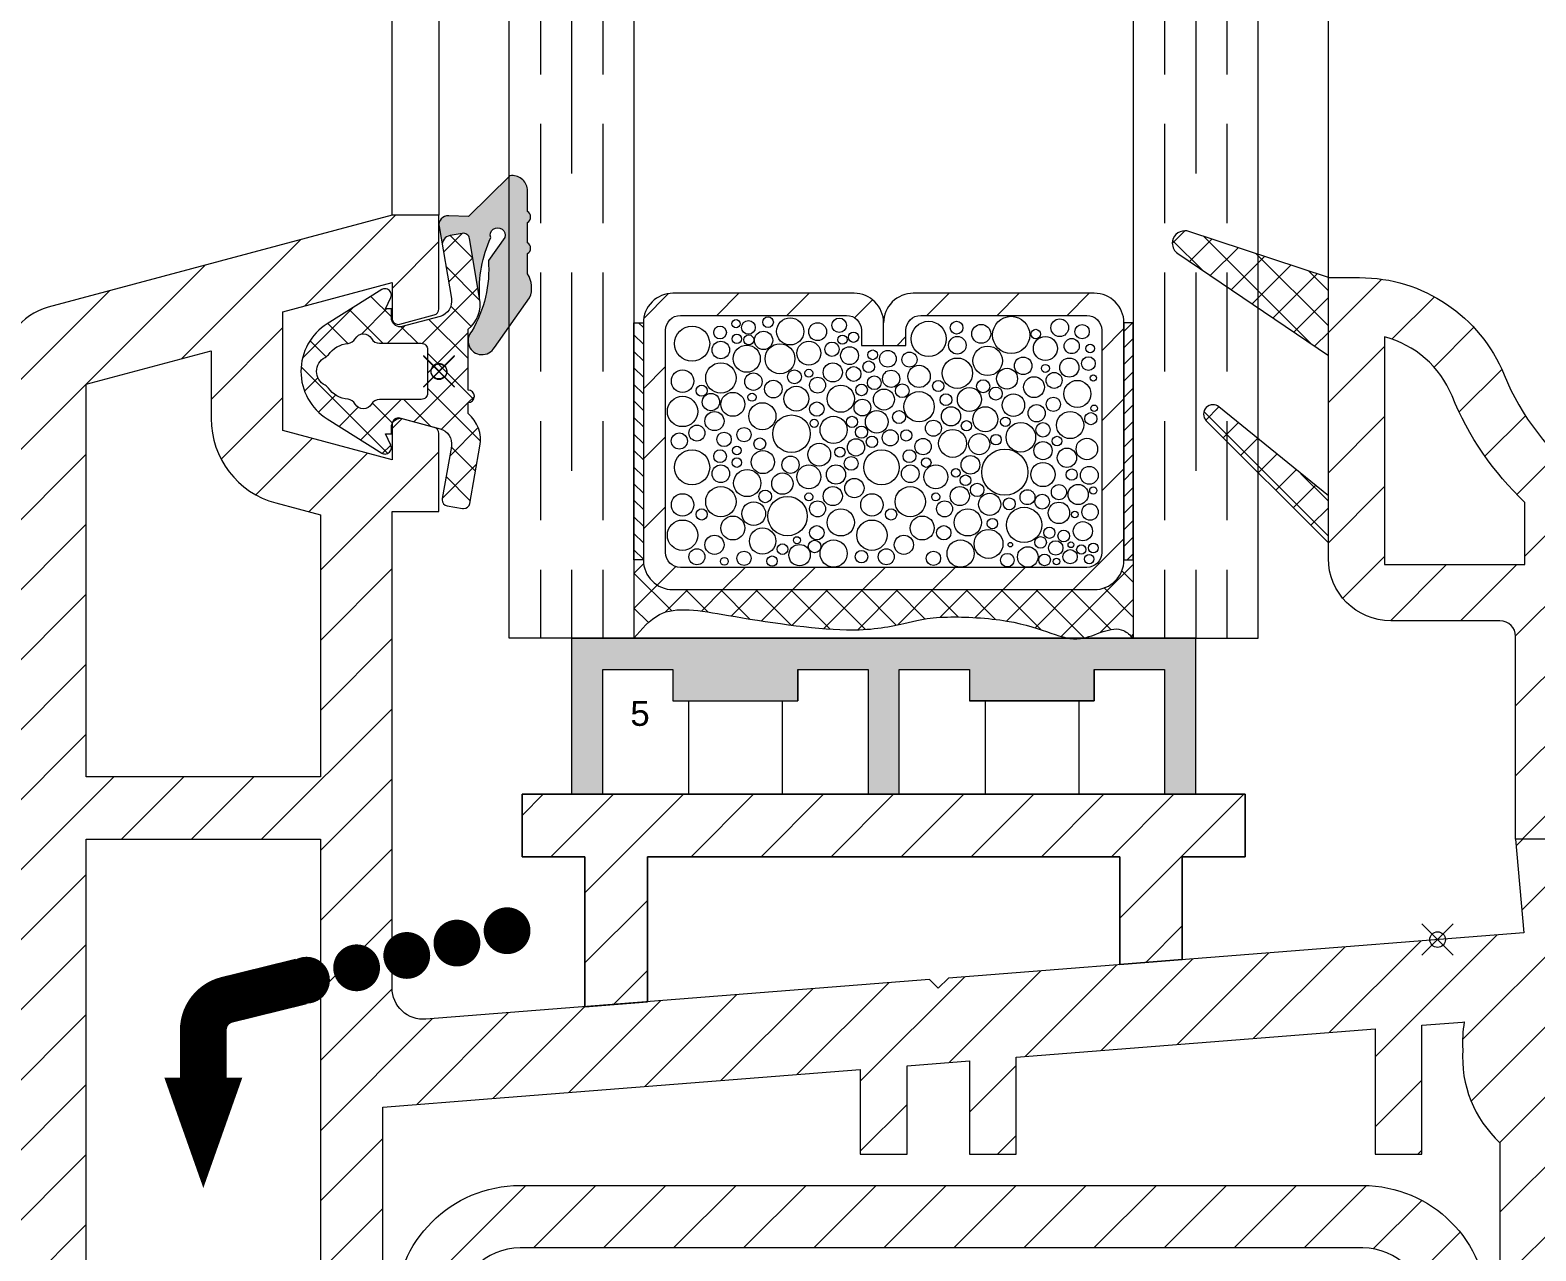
# Model space of a CAD drawing. Header units: millimetres. Extents: x -20000 to 230000, y -17405 to 25402.
# Drawn here: x 85061.4 to 85109.65, y -4572.46 to -4533.34 of the extents above; entities that cross this region are included whole.
import ezdxf

# ---------------------------------------------------------------- set-up
doc = ezdxf.new("R2010")
doc.units = ezdxf.units.MM
doc.header["$PDMODE"] = 35
doc.header["$PDSIZE"] = 0.5
doc.linetypes.add('CACHE', pattern=[9.524999999999999, 6.35, -3.175])
doc.layers.get('0').update_dxf_attribs({"lineweight": 13})
doc.layers.get('Defpoints').update_dxf_attribs({"true_color": 0xc2a584})
doc.layers.add('0 - Invisible', color=43, linetype='Continuous', lineweight=0, plot=False)
for name, color, linetype, lineweight in [('1 - Acier', 160, 'Continuous', 13), ('1 - Cotation', 32, 'Continuous', 13), ('1 - Joint', 7, 'Continuous', 13), ('1 - PVC', 7, 'Continuous', 13), ('1 - Silicone', 40, 'Continuous', 13), ('1 - Vitrage', 252, 'Continuous', 13)]:
    doc.layers.add(name, color=color, linetype=linetype, lineweight=lineweight)
doc.styles.get("Standard").update_dxf_attribs({"font": 'ARIALUNI.TTF'})
doc.styles.add('Texte Poralu', font='tahomabd.ttf')
doc.dimstyles.new('100 - 1000', dxfattribs={"dimtxt": 15, "dimasz": 15, "dimexe": 5, "dimexo": 2.5, "dimgap": 8, "dimtad": 1, "dimdec": 1, "dimtxsty": 'Texte Poralu', "dimcen": 10, "dimazin": 0, "dimtfac": 1, "dimtdec": 1, "dimtmove": 0, "dimatfit": 3, "dimfxl": 1, "dimarcsym": 0})
doc.dimstyles.new('30 - 1000', dxfattribs={"dimtxt": 10, "dimasz": 10, "dimexe": 5, "dimexo": 2.5, "dimgap": 5, "dimtad": 1, "dimdec": 1, "dimtxsty": 'Texte Poralu', "dimcen": 5, "dimazin": 0, "dimtfac": 1, "dimtdec": 1, "dimtmove": 0, "dimatfit": 3, "dimfxl": 1, "dimarcsym": 0})
pattern_1 = [(45, (-2912.384163688289, -784.688370395525), (-0.561266007566822, 0.5612660075668221), []), (135, (-2912.384163688289, -784.688370395525), (-0.5612660075668221, -0.561266007566822), [])]

# ---------------------------------------------------------------- blocks, each defined once
blk = doc.blocks.new('Symbole Drainage')
at = {"const_width": 0.75}
for points in [[(9.358233741586446, 8.246171134407632, 1), (10.10823374158645, 8.246171134407632, 1)], [(6.144362030929187, 7.453225477365777, 1), (6.894362030929187, 7.453225477365777, 1)], [(7.751297886265093, 7.849698305886704, 1), (8.501297886265093, 7.849698305886704, 1)], [(4.537426175607834, 7.056752648903057, 1), (5.287426175607834, 7.056752648903057, 1)], [(2.930490320286481, 6.660279820382129, 1), (3.680490320286481, 6.660279820382129, 1)]]:
    blk.add_lwpolyline(points, format="xyb", close=True, dxfattribs=at)
at = {"const_width": 1.5}
blk.add_lwpolyline([(0, 3.538402208534535), (0, 5.061468216706999, -0.3450132197418266), (0.7604572427080711, 6.03235403256258), (3.137305479962379, 6.618784250342287)], format="xyb", dxfattribs=at)
blk.add_lwpolyline([(0, 0, 0, 2.5, 0), (0, 3.538402208534535, 2.5, 2.5, 0)], format="xyseb")
blk = doc.blocks.new('Rehau - Renfort TR 35 61')
at = {"layer": '1 - Acier', "linetype": 'ByBlock'}
h = blk.add_hatch(dxfattribs=at)
h.set_pattern_fill('ANSI31', color=256, scale=0.5, style=0)
h.set_pattern_definition([(45, (0, 0), (-1.122532015133644, 1.122532015133644), [])])
h.paths.add_polyline_path([(4, 15, 0.4142135623730951), (0, 11), (0, 0.25), (2, 0.25), (2, 11, -0.4142135623730951), (4, 13), (31, 13, -0.4142135623730951), (33, 11), (33, -11, -0.4142135623730951), (31, -13), (4, -13, -0.4142135623730951), (2, -11), (2, -0.25), (0, -0.25), (0, -11, 0.4142135623730951), (4, -15), (31, -15, 0.4142135623730951), (35, -11), (35, 11, 0.4142135623730951), (31, 15)])
blk.add_lwpolyline([(4, 15), (31, 15, -0.414213562373095), (35, 11), (35, -11, -0.414213562373095), (31, -15), (4, -15, -0.414213562373095), (0, -11), (0, -0.25), (2, -0.25), (2, -11, 0.414213562373095), (4, -13), (31, -13, 0.414213562373095), (33, -11), (33, 11, 0.414213562373095), (31, 13), (4, 13, 0.414213562373095), (2, 11), (2, 0.25), (0, 0.25), (0, 11, -0.414213562373095)], format="xyb", close=True, dxfattribs=at)
blk = doc.blocks.new('Rehau - DL178')
at = {"layer": '1 - PVC', "linetype": 'ByBlock'}
h = blk.add_hatch(dxfattribs=at)
h.set_pattern_fill('ANSI31', color=256, scale=0.5, style=0)
h.set_pattern_definition([(45, (178, 0), (-1.122532015133644, 1.122532015133644), [])])
h.paths.add_polyline_path([(121.7999999146963, 17.00058414602526, -0.4142991111666965), (119.8000000000029, 15), (118, 15), (3, 15), (3, 6.5), (3.766506847430719, 2.364487062906846, -0.04585421524098007), (3.799999999572024, 1.999958484385079, -0.4142074825651207), (1.80000000000291, 0), (0, 0), (1.455191522836685e-11, 32.0575640273164, -0.3969634610393625), (0.9407820716151036, 33.05580910592107), (118, 39.99999999999999), (118, 82.11598111863714, -0.3394542588634028), (119.4823619097879, 84.04783277120441), (130.5, 87), (132, 87), (132, 83.99474411166739, -0.3394542588643648), (131.8517638090125, 83.80155894643394), (130.7517638090212, 83.50681483471999, -0.4931454260308514), (130.5, 83.70000000001164), (130.5, 84.84096761187539), (127, 83.9031454383512), (127, 80.0968545616488), (130.5, 79.15903238812461), (130.5, 80.29999999998836, -0.4931454260311683), (130.7517638090212, 80.49318516528001), (131.851763809027, 80.19844105356606, -0.3394542588634323), (132, 80.00525588833261), (132, 77.5), (130.5, 77.5), (130.5, 62.22787593817338, 0.4374089726786848), (131.5784590957337, 61.23095860442845), (147.7210279193532, 62.50140632339753), (147.7218878971762, 62.50147400511195), (148, 62.22336190228818), (148.3256274349114, 62.5489893372287), (166.7624659905705, 63.99999999999999), (166.5, 67), (169, 67), (169, 61.5), (168.5, 61.5, 0.4142135623733614), (167.5, 60.5), (167.5, 60, 0.4142135623730951), (168.5, 59), (174.3000000000029, 59, 0.4142135623730951), (175.3000000000029, 60), (175.3000000000029, 64.29999999998836), (173, 64.29999999998836), (173, 67), (177, 67, -0.4142135623730951), (178, 66), (178, 25.90000000002328), (178, 3, -0.4142135623730951), (175, 0), (175, 15.40000000002328, -0.2360679774998377), (174.1999999999971, 17, -0.0458490148789121), (174.2334931525693, 17.36448706290685), (175, 21.5), (175, 23), (169.6999999999971, 23, 0.414213562373124), (168.6999999999971, 22), (168.6999999999971, 21.5, 0.4142135623730951), (169.6999999999971, 20.5), (170.1999999999971, 20.5), (170.1999999999971, 16, -0.4142135623730951), (169.6999999999971, 15.5), (161, 15.5), (161, 18.20000000001164), (166, 18.20000000001164), (166, 23.20000000001164), (148, 23.20000000001164), (134, 23.20000000001164), (134, 18.20000000001164), (139, 18.20000000001164), (139, 15.5), (131.8000000000029, 15.5, -0.4142135623730951), (131.3000000000029, 16), (131.3000000000029, 23), (121, 23), (121, 21.5), (121.7665068474307, 17.36448706290685, -0.0457758433759491)])
h.paths.add_polyline_path([(145.5, 59.61825869936728), (145.5, 56.90000000002328), (147, 56.90000000002328), (147, 59.73631125956308), (149, 59.89371467323507), (149, 56.90000000002328), (150.5, 56.90000000002328), (150.5, 60.01176723343088), (162, 60.91683686192845), (162, 56.90000000002328), (163.5, 56.90000000002328), (163.5, 61.03488942218245), (164.8000000000029, 61.13720164104598), (164.8560553819698, 61.1416132953018, 0.0605511267435118), (164.8084556077374, 60.25, 0.22796380476052), (166, 57.27236366062425), (166, 57.10172465076903), (166, 25.90000000002329), (130.1999999999971, 25.90000000002328), (130.1999999999971, 57.56843380007194), (130.1999999999971, 58.41412258491619), (133.6999999999971, 58.68957855878398)], flags=16)
h.paths.add_polyline_path([(128.1999999999971, 43), (120.6999999999971, 42.99999999999999), (120.6999999999971, 67), (128.1999999999971, 67)], flags=16)
h.paths.add_polyline_path([(128.1999999999971, 69), (120.6999999999971, 69), (120.6999999999971, 81.57885222707408), (124.6999999999971, 82.65064899681603), (124.6999999999971, 80.48051805567229, 0.339454258863445), (126.7753066737205, 77.77592574205482), (128.1999999999971, 77.39418031577952)], flags=16)
h.paths.add_polyline_path([(128.1999999999971, 41.00000000000001), (128.1999999999971, 25.70000000001164), (126.3000000000029, 25.70000000001164), (124, 25.70000000001164), (120, 25.70000000001165), (120, 37.413897450082, 0.3275382217185201), (120.6999999999971, 38.3678366515087), (120.6999999999971, 41)], flags=16)
h.paths.add_polyline_path([(168.3000000000029, 56.29999999998835), (168.6999999999971, 56.29999999998835), (168.6999999999971, 55.5, 0.5773502691896265), (170.1999999999971, 54.63397459621774), (170.1999999999971, 56.29999999998836), (171.8000000000029, 56.29999999998836), (171.8000000000029, 54.63397459621774, 0.5773502691896188), (173.3000000000029, 55.5), (173.3000000000029, 56.29999999998835), (175.3000000000029, 56.29999999998836), (175.3000000000029, 45), (168.3000000000029, 44.99999999999999)], flags=16)
h.paths.add_polyline_path([(168.3000000000029, 43), (175.3000000000029, 43), (175.3000000000029, 25.70000000001164), (168.3000000000029, 25.70000000001164)], flags=16)
h.paths.add_polyline_path([(118, 37.29525338229724), (118, 17.70000000001165), (115.3000000000029, 17.70000000001164), (82.30000000000291, 17.70000000001164), (82.30000000000292, 35.17745677212952)], flags=16)
h.paths.add_polyline_path([(80, 35.04101609415375), (80, 17.70000000001164), (62.30000000000292, 17.70000000001164), (62.30000000000292, 33.99101609416539)], flags=16)
h.paths.add_polyline_path([(60, 33.85457541618962), (60.00000000000001, 17.70000000001164), (42.30000000000291, 17.70000000001164), (42.3000000000029, 32.80457541620126)], flags=16)
h.paths.add_polyline_path([(40, 32.66813473822549), (40, 17.70000000001164), (22.30000000000291, 17.70000000001164), (22.30000000000291, 31.61813473823713)], flags=16)
h.paths.add_polyline_path([(20, 31.48169406026136), (20, 17.70000000001164), (2.700000000011641, 17.70000000001164), (2.700000000011641, 30.4554228738416)], flags=16)
at = {"layer": '0 - Invisible'}
for p in [(132, 82), (164, 63.78258921149849)]:
    blk.add_point(p, dxfattribs=at)
at = {"layer": '1 - PVC', "linetype": 'ByBlock'}
blk.add_lwpolyline([(169, 67), (166.5, 67), (166.7624659905705, 64), (148.3256274349114, 62.5489893372287), (148, 62.22336190228816), (147.7218878971762, 62.50147400511196), (147.7210279193532, 62.50140632339753), (131.5784590957337, 61.23095860442845, -0.437408972678685), (131.5784590957337, 61.23095860442845, -0.437408972678685), (130.5, 62.22787593817338), (130.5, 77.5), (132, 77.5), (132, 80.00525588833261, 0.3394542588634323), (131.851763809027, 80.19844105356606), (130.7517638090212, 80.49318516528001, 0.4931454260311683), (130.5, 80.29999999998836), (130.5, 79.15903238812461), (127, 80.0968545616488), (127, 83.9031454383512), (130.5, 84.84096761187539), (130.5, 83.70000000001164, 0.4931454260308515), (130.7517638090212, 83.50681483471999), (131.8517638090125, 83.80155894643394, 0.3394542588643649), (132, 83.99474411166739), (132, 87), (130.5, 87), (119.4823619097879, 84.04783277120441, 0.3394542588634029), (118, 82.11598111863714)], format="xyb", dxfattribs=at)
for points in [[(128.1999999999971, 69), (120.6999999999971, 69), (120.6999999999971, 81.5788522270741), (124.6999999999971, 82.65064899681602), (124.6999999999971, 80.48051805567229, 0.339454258863445), (126.7753066737205, 77.77592574205482), (128.1999999999971, 77.39418031577952), (128.1999999999971, 69)], [(145.5, 59.61825869936729), (145.5, 56.90000000002328), (147, 56.90000000002328), (147, 59.73631125956308), (149, 59.89371467323508), (149, 56.90000000002328), (150.5, 56.90000000002328), (150.5, 60.01176723343087), (162, 60.91683686192846), (162, 56.90000000002328), (163.5, 56.90000000002328), (163.5, 61.03488942218246), (164.8000000000029, 61.13720164104598), (164.8560553819698, 61.1416132953018, 0.0605511267435118), (164.8084556077374, 60.25, 0.2279638047605199), (166, 57.27236366062425), (166, 57.10172465076903), (166, 25.90000000002328), (130.1999999999971, 25.90000000002328), (130.1999999999971, 57.56843380007194), (130.1999999999971, 58.41412258491619), (133.6999999999971, 58.68957855878398), (145.5, 59.61825869936729)]]:
    blk.add_lwpolyline(points, format="xyb", close=True, dxfattribs=at)
blk.add_lwpolyline([(128.1999999999971, 43), (120.6999999999971, 43), (120.6999999999971, 67), (128.1999999999971, 67), (128.1999999999971, 43)], close=True, dxfattribs=at)
blk = doc.blocks.new('*U468')
for name, p in [('Rehau - DL178', (-75, -10.00000000001819)), ('Symbole Drainage', (49.44999999999709, 45.81979960965691)), ('Rehau - Renfort TR 35 61', (55.59999999999854, 30.90000000000509))]:
    blk.add_blockref(name, p)
blk = doc.blocks.new('*D860')
at = {"layer": '1 - Cotation', "color": 0, "lineweight": -2, "transparency": 16777216}
for p, q in [((85020.00000000012, -3805.668358777183), (85367.49999999991, -3805.668358777183)), ((85362.49999999991, -3820.668358777183), (85362.49999999991, -4601.267790659957)), ((85120.00000000003, -4616.267790659957), (85367.49999999991, -4616.267790659957))]:
    blk.add_line(p, q, dxfattribs=at)
at = {"layer": '1 - Cotation', "color": 0, "transparency": 16777216}
for points in [[(85359.99999999991, -3820.668358777183), (85364.99999999991, -3820.668358777183), (85362.49999999991, -3805.668358777183)], [(85359.99999999991, -4601.267790659957), (85364.99999999991, -4601.267790659957), (85362.49999999991, -4616.267790659957)]]:
    blk.add_solid(points, dxfattribs=at)
at = {"layer": 'Defpoints', "color": 0, "transparency": 16777216}
for p in [(85017.50000000012, -3805.668358777183), (85117.50000000003, -4616.267790659957), (85362.49999999991, -4616.267790659957)]:
    blk.add_point(p, dxfattribs=at)
at = {"layer": '1 - Cotation', "color": 0, "transparency": 16777216, "insert": (85346.99999999991, -4210.968074718556), "char_height": 15, "attachment_point": 5, "rotation": 90, "style": 'Texte Poralu'}
blk.add_mtext('H', dxfattribs=at)
blk = doc.blocks.new('*D853')
at = {"layer": 'Defpoints', "color": 0, "lineweight": -2, "transparency": 16777216}
blk.add_line((85120.00000000012, -3615.668358777184), (85155.99227669595, -3615.668358777184), dxfattribs=at)
at = {"layer": 'Defpoints', "color": 0, "transparency": 16777216}
for p in [(85117.50000000012, -3615.668358777184), (85117.50000000017, -3615.668358777184), (80000, -6005.668358777197)]:
    blk.add_point(p, dxfattribs=at)
at = {"layer": 'Defpoints', "color": 0, "transparency": 16777216, "insert": (85139.24613834805, -3605.460165358782), "char_height": 10, "attachment_point": 5, "style": 'Texte Poralu'}
blk.add_mtext('2390', dxfattribs=at)
blk = doc.blocks.new('*D854')
at = {"layer": 'Defpoints', "color": 0, "lineweight": -2, "transparency": 16777216}
blk.add_line((85420.00000000012, -3505.6683587772), (85455.99227669589, -3505.6683587772), dxfattribs=at)
at = {"layer": 'Defpoints', "color": 0, "transparency": 16777216}
for p in [(85417.50000000012, -3505.6683587772), (85417.50000000012, -3505.6683587772), (80000, -6005.668358777197)]:
    blk.add_point(p, dxfattribs=at)
at = {"layer": 'Defpoints', "color": 0, "transparency": 16777216, "insert": (85439.246138348, -3495.463523317159), "char_height": 10, "attachment_point": 5, "style": 'Texte Poralu'}
blk.add_mtext('2500', dxfattribs=at)
blk = doc.blocks.new('*U291')
at = {"layer": '1 - Acier'}
h = blk.add_hatch(dxfattribs=at)
h.set_pattern_fill('ANSI31', color=256, scale=0.5, style=0)
h.set_pattern_definition([(45, (-53.19801074219868, 0), (-1.122532015133644, 1.122532015133644), [])])
h.paths.add_polyline_path([(-1.1875, 10.3477518648142, -0.4142135623730951), (-0.7124999999941792, 9.872751864837483), (-0.7124999999941792, 9.38908773806179), (0, 9.38908773806179), (0, 10.11025186482584, 0.4142135623730951), (-0.9499999999970896, 11.06025186483748), (-6.75, 11.06025186483748, 0.4142135623730951), (-7.69999999999709, 10.11025186482584), (-7.69999999999709, 2.510251864849124, 0.4142135623730951), (-6.75, 1.560251864837483), (6.75, 1.560251864837483, 0.4142135623730951), (7.69999999999709, 2.510251864849124), (7.69999999999709, 10.11025186482584, 0.4142135623730951), (6.75, 11.06025186483748), (0.9499999999970896, 11.06025186483748, 0.4142135623730951), (0, 10.11025186482584), (0, 9.38908773806179), (0.7124999999941792, 9.38908773806179), (0.7124999999941792, 9.872751864837483, -0.4142135623730951), (1.1875, 10.3477518648142), (6.51249999999709, 10.3477518648142, -0.4142135623730951), (6.98750000000291, 9.872751864837483), (6.98750000000291, 2.747751864837483, -0.4142135623730951), (6.51249999999709, 2.272751864860766), (-6.51249999999709, 2.272751864860766, -0.4142135623730951), (-6.98750000000291, 2.747751864837483), (-6.98750000000291, 9.872751864837483, -0.4142135623730951), (-6.51249999999709, 10.3477518648142)])
at = {"layer": '1 - Silicone'}
h = blk.add_hatch(dxfattribs=at)
h.set_pattern_fill('ANSI31', color=256, scale=3, style=0)
h.set_pattern_definition([(135, (89.459622366252, 19.91780985944206), (0.2651650429449553, 0.2651650429449554), [])])
h.paths.add_polyline_path([(-8, 2.510251864849124), (-7.69999999999709, 2.510251864849124), (-7.69999999999709, 10.11025186482584), (-8, 10.11025186482584)])
h = blk.add_hatch(dxfattribs=at)
h.set_pattern_fill('ANSI31', color=256, scale=3, style=0)
h.set_pattern_definition([(45, (-89.459622366252, 19.91780985944206), (-0.2651650429449553, 0.2651650429449554), [])])
h.paths.add_polyline_path([(8, 10.11025186482584), (7.69999999999709, 10.11025186482584), (7.69999999999709, 2.510251864849124), (8, 2.510251864849124)])
h = blk.add_hatch(dxfattribs=at)
h.set_pattern_fill('ANSI37', color=256, scale=0.25, style=0)
h.set_pattern_definition([(45, (-53.19801074219868, 0), (-0.561266007566822, 0.5612660075668221), []), (135, (-53.19801074219868, 0), (-0.5612660075668221, -0.561266007566822), [])])
edge = h.paths.add_edge_path()
edge.add_arc((-6.749999999992724, 2.510251864841848), 0.9500000000043655, 179.9999999995612, 269.99999999956117, ccw=False)
edge.add_line((-7.69999999999709, 2.510251864849124), (-8, 2.510251864849124))
edge.add_line((-8, 2.510251864849124), (-8, 0))
edge.add_spline(control_points=[(-8, 0), (-7.749158888022066, 0.2996287426212803), (-7.065668919633026, 1.116054878686555), (-5.050182198901894, 0.7290615459787659), (-1.226558868540451, 0.1279857424087822), (0.4831784656707896, 0.4120076916296966), (1.645613551969291, 0.7486455142498016), (4.917681798557169, 0.5669472817680798), (6.112650846815086, -0.4317161049693823), (7.446598670867388, 0.541274897637777), (7.900112834409811, 0.09769838355714455), (8, 0)], knot_values=[0, 0, 0, 0, 1.112924404751499, 3.032488016889314, 5.381324647368125, 7.006547889452079, 8.100712161957654, 8.980185514189818, 10.78481852566003, 12.19025272182816, 12.5872383566303, 12.5872383566303, 12.5872383566303, 12.5872383566303], degree=3, periodic=0)
edge.add_line((8, -1.313833515139207e-16), (8, 2.510251864849124))
edge.add_line((8, 2.510251864849124), (7.69999999999709, 2.510251864849124))
edge.add_arc((6.749999999992724, 2.510251864841848), 0.9500000000043655, -89.99999999956123, 4.3877435018657707e-10, ccw=False)
edge.add_line((6.75, 1.560251864837483), (-6.75, 1.560251864837483))
at = {"layer": '0 - Invisible'}
for p, q in [((-8, 2.510251864849124), (-8, 0)), ((8, 2.510251864849124), (8, -1.307277034172193e-16))]:
    blk.add_line(p, q, dxfattribs=at)
at = {"layer": '1 - Acier'}
blk.add_lwpolyline([(0, 9.38908773806179), (0, 10.11025186482584, 0.414213562373095), (-0.9499999999970896, 11.06025186483748), (-6.75, 11.06025186483748, 0.414213562373095), (-7.69999999999709, 10.11025186482584), (-7.69999999999709, 2.510251864849124, 0.414213562373095), (-6.75, 1.560251864837483), (6.75, 1.560251864837483, 0.414213562373095), (7.69999999999709, 2.510251864849124), (7.69999999999709, 10.11025186482584, 0.414213562373095), (6.75, 11.06025186483748), (0.9499999999970896, 11.06025186483748, 0.414213562373095), (0, 10.11025186482584)], format="xyb", dxfattribs=at)
blk.add_lwpolyline([(0.7124999999941792, 9.38908773806179), (0.7124999999941792, 9.872751864837483, -0.414213562373095), (1.1875, 10.3477518648142), (6.51249999999709, 10.3477518648142, -0.414213562373095), (6.98750000000291, 9.872751864837483), (6.98750000000291, 2.747751864837483, -0.414213562373095), (6.51249999999709, 2.272751864860766), (-6.51249999999709, 2.272751864860766, -0.414213562373095), (-6.98750000000291, 2.747751864837483), (-6.98750000000291, 9.872751864837483, -0.414213562373095), (-6.51249999999709, 10.3477518648142), (-1.1875, 10.3477518648142, -0.414213562373095), (-0.7124999999941792, 9.872751864837483), (-0.7124999999941792, 9.38908773806179)], format="xyb", close=True, dxfattribs=at)
at = {"layer": '1 - PVC'}
for centre, radius in [((-4.729942031975952, 10.08358506078366), 0.1304911944690592), ((-4.331740212684963, 9.965691577497637), 0.2186615354125711), ((-3.704551276110578, 10.13459974146099), 0.1706840304579873), ((-2.9942533528083, 9.836914076586254), 0.4350627535295644), ((-1.424754199746531, 10.03242908604443), 0.23174295410294), ((1.441539900013595, 9.597604605660308), 0.5630221853439252), ((2.33725677941402, 9.95569526887266), 0.2047352622431617), ((4.086012864951044, 9.723909323860426), 0.5965953680038724), ((5.642444611657993, 9.955695558921434), 0.2826706941264143), ((-6.137497066985816, 9.444137261423748), 0.5630221853439252), ((-5.241780187585391, 9.8022279246361), 0.2047352622431617), ((-4.704349802937941, 9.597604895650875), 0.153551232507084), ((-4.322448524762876, 9.564384946745122), 0.159941097440524), ((-3.849088644201402, 9.547813578421483), 0.2933412438399373), ((-2.115735816900269, 9.827806057000998), 0.2860947211152762), ((-1.322386568615912, 9.572027053276543), 0.1491651863775305), ((-0.9640996455273125, 9.64876058039954), 0.1638331219848229), ((2.362849008452031, 9.392981576675083), 0.2815106643214449), ((3.126904186618049, 9.7572517155495), 0.3023552766260995), ((4.87468716406147, 9.751072239887435), 0.153551232507084), ((5.181790057424223, 9.290669917187188), 0.3838787237936003), ((6.359018029499566, 9.827806057000998), 0.2288759560871696), ((-5.21618795854738, 9.239514232438523), 0.2815106643214449), ((-4.386974135530181, 8.961626380507369), 0.4350627535295644), ((-3.321527250576764, 8.959829485131195), 0.479233124035237), ((-2.397246909575188, 9.13720257289242), 0.3838787237936003), ((-1.655081691031228, 9.265092074812856), 0.2303274912864026), ((-1.092059505681391, 9.060469045769423), 0.286121301862599), ((-0.3498938587872544, 9.086046888143755), 0.1556669747409229), ((0.1363524961197982, 8.958157386281528), 0.2671750342862675), ((0.8273341132880887, 8.932579253916629), 0.241396616526147), ((3.331837526406161, 8.89254573659855), 0.4718566315283974), ((6.026323335448978, 9.367403734300751), 0.2427728045124336), ((6.61493732148665, 9.290669917187188), 0.1378062042965978), ((-5.21618795854738, 8.344287429295946), 0.4862459265646066), ((-1.629489461993217, 8.523332905955613), 0.3071028933647995), ((-0.9640996455273125, 8.472177221206948), 0.2359395261562955), ((-0.477853290605708, 8.702378382557072), 0.1863038658380646), ((1.134437006650842, 8.395443404093385), 0.3582869231007635), ((2.362849008452031, 8.497754773590714), 0.4862459265646066), ((4.469553095346782, 8.732422394386958), 0.2818196533036593), ((5.181790057424223, 8.65122240781784), 0.1279594318143609), ((5.949547505020746, 8.676800250192173), 0.3071028933647995), ((6.563753291746252, 8.8046897520544), 0.2186426451905882), ((-6.444599960363121, 8.241976059798617), 0.3582869231007635), ((-4.171716697979718, 8.227095487731276), 0.2791177461331245), ((-3.535752278345171, 7.988507714733714), 0.2815984581081064), ((-2.859523877559695, 8.382427108968841), 0.2228452763525326), ((-2.397246909575188, 8.49775506358128), 0.1279594318143609), ((-2.115735816900269, 8.114086267945822), 0.2559188636287217), ((-0.2987102574115852, 8.190820085059386), 0.2200702266678735), ((0.2387201272504171, 8.318709586921614), 0.2756123009411156), ((1.748642793376348, 8.08850842557149), 0.1791434615503249), ((3.189364977821242, 8.077753517689416), 0.2094311075041148), ((3.954380619048607, 8.321133011661004), 0.3351559899443361), ((4.819023803225718, 8.050400777196046), 0.333805417815091), ((5.463301150099142, 8.267553612182382), 0.2559188636287217), ((6.205466368643101, 7.832729421847034), 0.4350627535295644), ((6.717304952602717, 8.344287719286513), 0.1023676311216377), ((-6.444599960363121, 7.27001572959125), 0.4862463549151244), ((-5.830394173623063, 7.93504108133493), 0.1791434615503249), ((-5.53449759731302, 7.571228680782951), 0.2767394945523292), ((-4.832309663106571, 7.500216600950807), 0.3838787237934866), ((-4.218175137764774, 7.727159267175011), 0.1299664162407809), ((-2.79809549608035, 7.68063964281464), 0.3971609110899639), ((-1.373570598356309, 7.679262077610474), 0.4350627535295644), ((-0.7081807818904053, 7.960619213699829), 0.1863042777245166), ((0.008393064315896481, 7.653684235236142), 0.3366046100935174), ((0.5970070503390161, 7.93504108133493), 0.2186426451905882), ((1.134437006650842, 7.423483073827811), 0.4862463549151244), ((1.996931690897327, 7.647097596054664), 0.1894763028313595), ((2.74672730389284, 7.653683945187367), 0.3838787237934866), ((3.592520993843209, 7.843158845498692), 0.2104071936765576), ((4.157249139272608, 7.47180047078291), 0.3608901064208443), ((5.437709349411307, 7.500216600950807), 0.2303270629358849), ((-5.420923649144243, 6.963080751127563), 0.3071033217153172), ((-3.886255396006163, 7.117213119461667), 0.4350627535295644), ((-2.141327617588104, 7.346749256714247), 0.2303270629358849), ((-0.6825889812025707, 7.397905231453478), 0.2671755278788019), ((-0.2219344269833528, 6.937502908753231), 0.3619205064893056), ((0.4946389908727724, 7.090970252989791), 0.2062435416014411), ((2.158113317855168, 7.116548095364124), 0.3071033217153172), ((3.256471613014583, 7.021778010268463), 0.400980866707926), ((4.902132789895404, 7.214644779072842), 0.276379983369832), ((5.975139305708581, 6.835191249207128), 0.4350623251790466), ((6.742896753290552, 7.372327389079146), 0.1054638133756591), ((-5.983945406129351, 6.579412245482672), 0.2557790037435552), ((-4.47402274000342, 6.528256560734008), 0.2303270629358849), ((-2.951408347231336, 6.556981076748343), 0.6020465559035129), ((-2.227172892075032, 6.892002234148094), 0.1318541994003092), ((-1.60389766129083, 6.681723904970568), 0.4350623251790466), ((-1.015283675253158, 6.937502908753231), 0.1791434615504386), ((-0.7081807818904053, 6.604990087857004), 0.1948857575772109), ((1.59509156087006, 6.732879589719232), 0.2557790037435552), ((2.651479486492462, 6.813138493278529), 0.1641885285907497), ((3.9012115157675, 6.939520133717451), 0.1532058727340186), ((4.396252001519315, 6.443177703855326), 0.4744361557911534), ((5.105014226995991, 6.681723904970568), 0.2303270629358849), ((6.640529122174485, 7.039814568241127), 0.1948857575772109), ((-6.546967591479188, 6.323633241758216), 0.2571943040343269), ((-5.113820327431313, 6.374789216497447), 0.23174295410294), ((-3.968331972893793, 6.23294094656012), 0.1887313055500331), ((-0.8873242434492568, 6.119010212772992), 0.2756125910329357), ((-0.375485659489641, 6.298055399383884), 0.1809598086996435), ((0.2131283265480306, 6.425944901246112), 0.2571938778071938), ((0.7249664821574697, 6.502678718359675), 0.1791434615504386), ((1.262396438454743, 6.144588055147324), 0.2609819688968519), ((2.209297347595566, 6.246899714635219), 0.4469304678795466), ((3.061862370930612, 6.22275853951578), 0.337742012793532), ((3.598715452477336, 6.366909478529124), 0.170778152640939), ((5.105014226995991, 6.016698553226888), 0.2917816469250122), ((5.556164380570408, 6.320589509210549), 0.1540978381924135), ((6.512569690356031, 6.067854237975553), 0.3442194640872885), ((-6.137497066985816, 5.479562413413078), 0.5630221853439252), ((-5.241780187585391, 5.837653076625429), 0.2047352622431617), ((-4.704349802937941, 6.016698553226888), 0.1378060966446493), ((-3.870769249391742, 5.649349264160264), 0.3699154485080606), ((-2.983929255104158, 5.562898631789722), 0.2770954557032161), ((-2.064552215510048, 5.88880905136466), 0.3664117266817788), ((-1.399162399044144, 5.965542578487657), 0.1618488378225483), ((-1.040875475955545, 5.607451915275306), 0.2201093012692652), ((-0.06838276612688787, 5.479562413413078), 0.5630221853439252), ((0.8273341132880887, 5.837653076625429), 0.2047352622431617), ((2.781046912888996, 5.559704151150072), 0.2986839400837198), ((3.882628139865119, 5.323911548708566), 0.7389233036374208), ((5.872771674592514, 5.786497391876765), 0.3091993208051624), ((-5.21618795854738, 5.274939384369645), 0.2815106643214449), ((-4.704349802937941, 5.633030047640204), 0.153551232507084), ((-4.370971784053836, 4.975713158666622), 0.4350627535295644), ((-2.397246909575188, 5.17262772488175), 0.3838787237936003), ((-1.527121830862598, 5.249361252004746), 0.3091993208051624), ((0.8529263423261, 5.274939384369645), 0.2815106643214449), ((1.364764497935539, 5.633030047640204), 0.153551232507084), ((1.671867391298292, 5.17262772488175), 0.3838787237936003), ((2.311664978726185, 5.300517226743978), 0.1378060966446493), ((5.105014226995991, 5.249361252004746), 0.3872722664144502), ((6.026323335448978, 5.249361252004746), 0.1791430331998072), ((6.589345092434087, 5.223783409630414), 0.2861213537115745), ((-5.21618795854738, 4.379712581285276), 0.4862459265646066), ((-3.243580312817357, 4.9579438600922), 0.3418810529800306), ((-1.629489461993217, 4.558758057886735), 0.3071028933647995), ((-0.938507844824926, 4.814537061669398), 0.3091993208051624), ((0.8529263423261, 4.379712581285276), 0.4862459265646066), ((2.439624838880263, 4.558758057886735), 0.3071028933647995), ((2.622055807965808, 5.065358271676814), 0.1704230043335194), ((2.996820555301383, 4.757090889674146), 0.2163009530602672), ((5.61685238260543, 4.68664755980717), 0.2427727128522347), ((6.231058597681113, 4.609913742635399), 0.3236971775936311), ((6.717304952602717, 4.737803244555835), 0.1144380428609179), ((-6.444599960363121, 4.277401211787947), 0.3582869231007635), ((-4.163973624701612, 3.994408636237495), 0.3807645178774328), ((-3.795403336058371, 4.547453097504331), 0.2018763355555447), ((-3.07942715898389, 3.916942480660509), 0.6303294889695862), ((-2.397246909575188, 4.533180215512402), 0.1279594318143609), ((-2.115735816900269, 4.149511419935152), 0.2559188636287217), ((-0.375485659489641, 4.277401211787947), 0.3582869231007635), ((1.671867391298292, 4.533180215512402), 0.1279594318143609), ((1.953378483973211, 4.149511419935152), 0.2559188636287217), ((3.39842795667937, 4.293691541446606), 0.3549027851979092), ((4.026133098173887, 4.309264634590363), 0.1920535013713769), ((4.608928414585534, 4.523694147734204), 0.2385236552073018), ((5.079422426308156, 4.379712581285276), 0.2359395890329825), ((5.61685238260543, 4.021621918072924), 0.3433143821181857), ((-5.830394173623063, 3.97046623332426), 0.1791434615503249), ((-4.832309663106571, 3.535641752940137), 0.3838787237934866), ((-1.373570598356309, 3.714687229541596), 0.4350627535295644), ((0.2387201272504171, 3.97046623332426), 0.1791434615503249), ((1.236804637766909, 3.535641752940137), 0.3838787237934866), ((2.69554370251717, 3.714687229541596), 0.4350627535295644), ((4.499492978735361, 3.632633703469764), 0.5666972293700361), ((6.128690966565046, 3.97046623332426), 0.1055147284599594), ((6.61493732148665, 4.047200050437823), 0.2634507176108702), ((-6.444599960363121, 3.30544088158058), 0.4862463549151244), ((-3.879544732451905, 3.117324044811539), 0.4219539562993267), ((-2.141327617588104, 3.382174408703577), 0.2303270629358849), ((-0.375485659489641, 3.30544088158058), 0.4862463549151244), ((1.927786683270824, 3.382174408703577), 0.2303270629358849), ((3.360228795092553, 3.026281346479664), 0.4631901307601599), ((3.484117967775092, 3.675759192148689), 0.1674285200812467), ((5.309749489242677, 3.382174408703577), 0.1809602327496846), ((5.770404043461895, 3.279862749215681), 0.1863043573527316), ((6.384609830187401, 3.433330383442808), 0.3071028933646858), ((-5.420923649144243, 2.998505903058685), 0.3071033217153172), ((-3.242547903035302, 2.856374907307327), 0.1705832651466646), ((-2.695370723726228, 2.665704343962716), 0.3427093886289571), ((-2.778479710395914, 3.144277475221315), 0.1121041950472819), ((-2.213751565024722, 2.942825539706973), 0.2027216166904365), ((-1.60389766129083, 2.717149056959897), 0.4350623251790466), ((0.6481906517292373, 2.998505903058685), 0.3071033217153172), ((2.46521663958265, 2.717149056959897), 0.4350623251790466), ((4.060202620690688, 3.001524121500552), 0.07247477959026583), ((4.618736307427753, 2.607205417181831), 0.330207592204367), ((5.028238396567758, 3.075239720230456), 0.1863042777245166), ((5.514484751489363, 2.89619424357079), 0.2317433478286518), ((6.000731106396415, 2.998505903058685), 0.09225758446010592), ((6.333426228811732, 2.845038558822125), 0.1492033859373313), ((6.717304952602717, 2.89619424357079), 0.1556669747410257), ((-5.983945406129351, 2.614837397472002), 0.2557790037435552), ((-5.102950312546454, 2.466648268920835), 0.1249587126026353), ((-4.47402274000342, 2.563681712723337), 0.2303270629358849), ((-3.576532464358024, 2.47403550540912), 0.1654692380745701), ((-0.7081807818904053, 2.614837397472002), 0.1998345246477051), ((0.08516889474412892, 2.614837397472002), 0.2557790037435552), ((1.59509156087006, 2.563681712723337), 0.2303270629358849), ((3.964704716752749, 2.506379621918313), 0.2172924322320502), ((5.156198256736388, 2.512525737984106), 0.186304357352841), ((5.540076980527374, 2.461370053235441), 0.1055147284599594), ((5.975139305708581, 2.614837397472002), 0.2288759560871696), ((6.589345092434087, 2.538103580358438), 0.1492039024407745)]:
    blk.add_circle(centre, radius, dxfattribs=at)
at = {"layer": '1 - Silicone'}
for points in [[(-8, 10.11025186482584), (-7.69999999999709, 10.11025186482584), (-7.69999999999709, 2.510251864849124), (-8, 2.510251864849124)], [(8, 10.11025186482584), (7.69999999999709, 10.11025186482584), (7.69999999999709, 2.510251864849124), (8, 2.510251864849124)]]:
    blk.add_lwpolyline(points, close=True, dxfattribs=at)
blk.add_open_spline([(-8, 0), (-7.749158888022066, 0.2996287426212803), (-7.065668919633026, 1.116054878686555), (-5.050182198901894, 0.7290615459787659), (-1.226558868540451, 0.1279857424087822), (0.4831784656707896, 0.4120076916296966), (1.645613551969291, 0.7486455142498016), (4.917681798557169, 0.5669472817680798), (6.112650846815086, -0.4317161049693823), (7.446598670867388, 0.541274897637777), (7.900112834409811, 0.09769838355714455), (8, 0)], degree=3, knots=[0, 0, 0, 0, 1.112924404751499, 3.032488016889314, 5.381324647368125, 7.006547889452079, 8.100712161957654, 8.980185514189818, 10.78481852566003, 12.19025272182816, 12.5872383566303, 12.5872383566303, 12.5872383566303, 12.5872383566303], dxfattribs=at)
blk = doc.blocks.new('*U421')
at = {"layer": '1 - PVC', "linetype": 'ByBlock', "lineweight": -2}
h = blk.add_hatch(color=0, dxfattribs=at)
h.dxf.hatch_style = 1
h.paths.add_polyline_path([(-2.75, 4), (-0.5, 4), (-0.5, 0), (0.5, 0), (0.5, 4), (2.75, 4), (2.75, 3), (6.75, 3), (6.75, 4), (9, 4), (9, 0), (10, 0), (10, 5), (-10, 5), (-10, 0), (-9, 0), (-9, 4), (-6.75, 4), (-6.750000000000001, 3), (-2.75, 3)])
at = {"layer": '1 - PVC', "color": 0, "linetype": 'ByBlock', "lineweight": -2}
for p, q in [((10, 5), (-10, 5)), ((-10, 5), (-10, 0)), ((10, 5), (-10, 5)), ((-10, 5), (10, 5)), ((-10, 5), (-10, 0)), ((10, 0), (10, 5)), ((10, 0), (10, 5)), ((-9, 0), (-9, 4)), ((-9, 4), (-6.75, 4)), ((-9, 0), (-9, 4)), ((-9, 4), (-6.75, 4)), ((-6.75, 4), (-6.750000000000001, 3)), ((-6.75, 4), (-6.750000000000001, 3)), ((-2.75, 4), (-0.5, 4)), ((-2.75, 3), (-2.75, 4)), ((-2.75, 4), (-0.5, 4)), ((-2.75, 4), (-2.75, 3)), ((-0.5, 4), (-0.5, 0)), ((-0.5, 4), (-0.5, 0)), ((0.5, 0), (0.5, 4)), ((0.5, 4), (2.75, 4)), ((0.5, 0), (0.5, 4)), ((0.5, 4), (2.75, 4)), ((2.75, 4), (2.75, 3)), ((2.75, 4), (2.75, 3)), ((6.75, 3), (6.75, 4)), ((6.75, 4), (9, 4)), ((6.75, 4), (9, 4)), ((6.75, 4), (6.75, 3)), ((9, 4), (9, 0)), ((9, 4), (9, 0)), ((-6.750000000000001, 3), (-2.75, 3)), ((-6.750000000000001, 3), (-2.75, 3)), ((-6.250000000000001, 3), (-6.25, 0)), ((-3.25, 3), (-3.25, 0)), ((2.75, 3), (6.75, 3)), ((6.75, 3), (2.75, 3)), ((3.25, 3), (3.25, 0)), ((6.25, 3), (6.25, 0)), ((-10, 0), (-9, 0)), ((-10, 0), (10, 0)), ((-0.5, 0), (0.5, 0)), ((9, 0), (10, 0))]:
    blk.add_line(p, q, dxfattribs=at)
at = {"color": 0, "linetype": 'ByBlock', "lineweight": -2}
blk.add_text('5', height=0.8000000000465661, dxfattribs=at).set_placement((-8.117477272870019, 2.194014751235954))
blk = doc.blocks.new('Rehau - Support calle de vitrage')
at = {"layer": '1 - PVC'}
h = blk.add_hatch(dxfattribs=at)
h.set_pattern_fill('ANSI31', color=256, scale=0.5, angle=180, style=0)
h.set_pattern_definition([(225, (-99742.68553585748, -319414.7135029583), (1.122532015133644, -1.122532015133644), [])])
h.paths.add_polyline_path([(7.570718391056289, 4.053241334130234), (7.570718391056289, 0.5969900599761786), (9.570718391056289, 0.7547003403619783), (9.570718391056289, 4.053241334130234), (11.58560638480412, 4.053241334130234), (11.58560638480412, 6.053241334130234), (-11.58560638480412, 6.053241334130234), (-11.58560638480412, 4.053241334130234), (-9.570718391056289, 4.053241334130234), (-9.570718391056289, -0.7547003404738462), (-7.570718391056289, -0.5969900600880464), (-7.570718391056289, 4.053241334130234)])
for p, q in [((-11.58560638480412, 4.053241334130234), (-11.58560638480412, 6.053241334130234)), ((-11.58560638480412, 6.053241334130234), (11.58560638480412, 6.053241334130234)), ((11.58560638480412, 6.053241334130234), (11.58560638480412, 4.053241334130234)), ((-9.570718391056289, 4.053241334130234), (-11.58560638480412, 4.053241334130234)), ((-9.570718391056289, -0.7547003404738462), (-9.570718391056289, 4.053241334130234)), ((7.570718391056289, 4.053241334130234), (-7.570718391056289, 4.053241334130234)), ((-7.570718391056289, 4.053241334130234), (-7.570718391056289, -0.5969900600880464)), ((7.570718391056289, 0.5969900599761786), (7.570718391056289, 4.053241334130234)), ((11.58560638480412, 4.053241334130234), (9.570718391056289, 4.053241334130234)), ((9.570718391056289, 4.053241334130234), (9.570718391056289, 0.7547003403619783)), ((9.570718391056289, 0.7547003403619783), (7.570718391056289, 0.5969900599761786)), ((-7.570718391056289, -0.5969900600880464), (-9.570718391056289, -0.7547003404738462))]:
    blk.add_line(p, q, dxfattribs=at)
blk.add_lwpolyline([(-11.58560638480412, 6.053241334130234), (-11.58560638480412, 4.053241334130234), (-9.570718391056289, 4.053241334130234), (-9.570718391056289, -0.7547003404738462), (-7.570718391056289, -0.5969900600880464), (-7.570718391056289, 4.053241334130234), (7.570718391056289, 4.053241334130234), (7.570718391056289, 0.5969900599761786), (9.570718391056289, 0.7547003403619783), (9.570718391056289, 4.053241334130234), (11.58560638480412, 4.053241334130234), (11.58560638480412, 6.053241334130234)], close=True, dxfattribs=at)
blk = doc.blocks.new('Rehau - Doucine 16.5x18')
at = {"layer": '1 - Joint', "linetype": 'ByBlock'}
h = blk.add_hatch(dxfattribs=at)
h.set_pattern_fill('ANSI37', color=256, scale=0.25, style=0)
h.set_pattern_definition(pattern_1)
h.paths.add_polyline_path([(-8.50000000000091, 15.5), (-8.50000000000091, 18), (-12.97440279778539, 19.47977011835519, 0.08001909372935286), (-13.10000000000036, 19.5, 0.4142135623730951), (-13.50000000000091, 19.09999999999991, 0.2487699381560555), (-13.32437368451883, 18.76885584755973)])
h = blk.add_hatch(dxfattribs=at)
h.set_pattern_fill('ANSI37', color=256, scale=0.25, style=0)
h.set_pattern_definition(pattern_1)
h.paths.add_polyline_path([(-8.50000000000091, 9.5), (-8.50000000000091, 11), (-12.01064041157342, 13.85695043761029, 0.6317989102153458), (-12.50000000000045, 13.62426406871191, 0.1989123673792611), (-12.41213203435655, 13.41213203435609)])
at = {"layer": '1 - PVC', "linetype": 'ByBlock'}
h = blk.add_hatch(dxfattribs=at)
h.set_pattern_fill('ANSI31', color=256, scale=0.5, style=0)
h.set_pattern_definition([(45, (-2912.384163688289, -784.688370395525), (-1.122532015133644, 1.122532015133644), [])])
h.paths.add_polyline_path([(-3.000000000000455, 7, -0.4142135623732283), (-2.5, 6.5), (-2.499999999999545, 0), (0, 0), (-4.547473508864641e-13, -1.500000000000114), (0.6561773323446687, -1.5, -0.5205670505521569), (1.313962166894271, -2.439414100327667), (0.1999999999989086, -5.5, 0.3811307581006518), (-0.6000000000003638, -6.397056274847273, 0.4142135623735745), (0.3029437251507261, -7.300000000000068), (0.9421511476994056, -7.300000000000068, 0.2852788825171162), (2.286756852013241, -6.464857503474832), (3.999999999999091, -2.999999999999773), (3.999999999999091, 0.3499546541038399), (8, 1.13686837721616e-13), (7.999999999999545, 5, 0.3799006046681088), (3.591390912251427, 9.964902495408069, -0.2727363566404614), (-2.87014754928623, 14.88797941848509, 0.3048489699458664), (-7.5, 18), (-8.50000000000091, 18), (-8.50000000000091, 15.5), (-8.50000000000091, 11), (-8.50000000000091, 9.5), (-8.50000000000091, 9, 0.4142135623729952), (-6.499999999999545, 7)])
h.paths.add_polyline_path([(-6.700000000000273, 8.800000000000068), (-6.700000000000273, 16.09838667696624, -0.2370242116949347), (-4.536894431543715, 14.20830682783026, 0.1067883269849329), (-2.200000000000273, 10.79224976384876), (-2.200000000000273, 8.800000000000182)], flags=16)
h.paths.add_polyline_path([(-0.7000000000002728, 9.625789604116108, 0.1117876743847759), (3.378490183840768, 8.177537597061132, -0.3799006046680456), (6.199999999999818, 5), (6.199999999999818, 1.800000000000182), (-0.7000000000002728, 1.800000000000296), (-0.7000000000007276, 4, 1), (-0.7000000000007276, 4.999999999999545)], flags=16)
at = {"layer": '1 - Joint', "linetype": 'ByBlock'}
for points in [[(-8.50000000000091, 18), (-12.97440279778539, 19.47977011835519, 0.08001909372935286), (-13.10000000000036, 19.5, 0.414213562373095), (-13.50000000000091, 19.09999999999991, 0.2487699381560556), (-13.32437368451883, 18.76885584755973), (-8.50000000000091, 15.5)], [(-8.50000000000091, 11), (-12.01064041157315, 13.85695043761007, 0.1724541519307298), (-12.20000000000027, 13.92426406871164, 0.414213562373095), (-12.50000000000045, 13.62426406871191, 0.1989123673792611), (-12.41213203435655, 13.41213203435609), (-8.50000000000091, 9.5)]]:
    blk.add_lwpolyline(points, format="xyb", dxfattribs=at)
at = {"layer": '1 - PVC', "linetype": 'ByBlock'}
for points in [[(0.3029437251516356, -7.29999999999859, -0.414213562373095), (-0.6000000000003638, -6.397056274847273, -0.3811307581005232), (0.1999999999989086, -5.5), (1.313962166894271, -2.439414100327667, 0.5205670505517884), (0.6561773323446687, -1.5), (0, -1.5), (0, 0), (-2.5, 0), (-2.500000000000455, 6.5, 0.414213562373095), (-3.000000000000455, 7), (-6.499999999999545, 6.999999999998863, -0.414213562373095), (-8.50000000000091, 9), (-8.50000000000091, 9.5), (-8.50000000000091, 11), (-8.50000000000091, 15.5), (-8.50000000000091, 18), (-7.5, 18.00000000000034, -0.3048489699458998), (-2.87014754928623, 14.88797941848509, 0.2727363566404615), (3.591390912251882, 9.964902495407728, -0.3799006046680661), (7.999999999999545, 5), (7.999999999999545, 0), (3.999999999999091, 0.3499546541038399), (3.999999999999091, -3), (2.286756852014605, -6.464857503475287, -0.2852788825170653), (0.9421511476994056, -7.300000000000068)], [(-2.200000000001637, 10.79224976385001, -0.106788326984897), (-4.536894431543715, 14.20830682783026, 0.2370242116948932), (-6.700000000000273, 16.09838667696624), (-6.700000000000273, 8.800000000000182), (-2.200000000000273, 8.800000000000182)], [(3.378490183841222, 8.17753759706136, -0.3799006046680661), (6.199999999999818, 5), (6.199999999999818, 1.800000000000182), (-0.7000000000007276, 1.800000000000182), (-0.7000000000007276, 4, 0.9999999999999999), (-0.7000000000007276, 4.999999999999545), (-0.6999999999998181, 9.62578960411588, 0.1117876743847635)]]:
    blk.add_lwpolyline(points, format="xyb", close=True, dxfattribs=at)
blk = doc.blocks.new('*U293')
at = {"layer": '1 - Joint', "linetype": 'ByBlock'}
blk.add_hatch(color=256, dxfattribs=at).paths.add_polyline_path([(2.837325350334595, 3.139991519083196), (2.837230218505284, 3.783950421553527, 0.5773502691894579), (2.837179043450761, 4.130360579289117), (2.837082144486431, 4.786281435543059, 0.5773502691909409), (2.837030969431908, 5.132691593276831), (2.836925737877665, 5.845016760584257, 0.4193348017584231), (2.27370869603874, 6.282638477367072), (0.9436061346323195, 4.973423669500335), (0.3123396824385063, 5.000109868433356, 0.4776593921746675), (0.003963884089444891, 4.649794824750643), (0.1108990051861845, 4.024656032906933, -0.406954113261026), (0.3554536081701379, 4.364833528126837), (0.7494759464625539, 4.434306012226443, -0.4186793779256662), (0.9816712415331502, 4.269069366799158), (1.304053628361999, 2.355574123706901, -0.1252863138081158), (1.658837343635242, 4.297025540807226, -1.387029410552403), (2.110892919166418, 4.301161987306841), (1.585120378506418, 3.56910120961038, -0.153630631233487), (1.052299900505204, 1.300656256895308, 0.167658565838902), (0.9341191521853036, 1.032052687149189), (0.9341191521853036, 0.9581185570023079, 0.7449870863440491), (1.777665545088894, 0.7801199396617445), (2.905789576016105, 2.370638600377788, 0.2506215972346258)])
h = blk.add_hatch(dxfattribs=at)
h.set_pattern_fill('ANSI37', color=256, scale=0.25, style=0)
h.set_pattern_definition([(45, (0, 0), (-0.561266007566822, 0.5612660075668221), []), (135, (0, 0), (-0.5612660075668221, -0.561266007566822), [])])
h.paths.add_polyline_path([(0.9341191521853036, 0.9581185570023079, -0.04115551601890488), (0.9341191521853036, 1.032052687149189), (0.9341191521853036, 1.363633654231307, 0.2771051803063581), (1.304053628362454, 2.355574123705082), (0.981165421449078, 4.272071653411331, 0.4142135623735269), (0.7494759464620991, 4.434306012226443), (0.3554536081701379, 4.364833528126837, 0.4069541132610259), (0.1108990051861845, 4.024656032906933), (0.3987534679972673, 2.341869411793596, -0.388878731853411), (0.0357591140418666, 1.772082409815994), (-1.225078089887574, 1.434242099237963, -0.4142135623730951), (-1.525078089887756, 1.734242099237236), (-1.525078089887756, 2.010642202159943), (-1.714314720503807, 2.010642202159943), (-1.543816532480377, 2.376276746312215, 0.1095178116833867), (-1.525078089887301, 2.460800398659558, 0.414213562372962), (-1.725078089887574, 2.660800398660286, 0.1408717361745996), (-1.831281991344894, 2.63027231761771), (-3.57761294758302, 1.535889472777854, 0.2582714339693256), (-4.421777834461864, 0.01064220215994364, 0.2582714339694442), (-3.577612947582566, -1.514605068457967), (-1.83128199134535, -2.608987913296005, 0.1408717361754908), (-1.725078089887575, -2.639515994340399, 0.4142135623730951), (-1.525078089887757, -2.439515994339672, 0.1095178116837978), (-1.543816532480378, -2.354992341990509), (-1.714314720503808, -1.989357797840057), (-1.525078089887757, -1.989357797840057), (-1.525078089887757, -1.789357797841148, -0.414213562373428), (-1.22507808988712, -1.489357797840057), (0.03575911404186594, -1.827198108418088, -0.3888787318534718), (0.3987534679972664, -2.39698511039569), (0.1041466368151297, -4.067783476015393, 0.04366094290853437), (0.1011081874175936, -4.102513111547523, 0.3639702342659416), (0.2663785518843717, -4.299474662149805), (0.758899242387087, -4.386319348443067, 0.03772682989310878), (0.7888898933433658, -4.389301645021987, 0.3706939118394439), (0.9905904285233184, -4.224087433374734), (1.314452114771029, -2.387376540084006, 0.2713813844121956), (0.9341191521853032, -1.342260662717308), (0.9341191521853032, -0.9891440048413644, 1), (0.9341191521853033, -0.5891440048399093)])
h.paths.add_polyline_path([(-0.3658808478144236, 0.7106422021588515), (-0.3658808478144239, -0.6893577978407847, -0.4142135623735945), (-0.5658808478146967, -0.8893577978415123), (-1.902162592191417, -0.889357797839693, 0.2679491924312639), (-2.16197021332664, -1.039357797841148, -0.2679491924311203), (-2.421777834462318, -1.189357797838965, -0.2713242461924865), (-2.683452612631299, -1.036076271353522, 0.2434314752799365), (-2.913794247934675, -0.8844355081109819, -0.2106048335014689), (-3.543891381010326, -0.5238521096653124, 0.1163404642471713), (-3.648952251402989, -0.434769724362922, -0.2819206211492917), (-3.921777834462318, 0.01064220215994355, -0.2819206211492656), (-3.648952251402989, 0.45605412868099, 0.1163404642473058), (-3.543891381010326, 0.5451365139851994, -0.2106048335014686), (-2.913794247934675, 0.9057199124308687, 0.2434314752799362), (-2.683452612631299, 1.057360675673408, -0.2713242461923491), (-2.421777834462318, 1.210642202160671, -0.2679491924311201), (-2.16197021332664, 1.060642202159216, 0.2679491924306129), (-1.902162592192326, 0.9106422021595794), (-0.5658808478142416, 0.9106422021595791, -0.4142135623730951)], flags=16)
at = {"layer": '0 - Invisible', "linetype": 'ByBlock'}
blk.add_point((0, 0), dxfattribs=at)
at = {"layer": '1 - Joint', "linetype": 'ByBlock'}
for points in [[(2.110892919166418, 4.301161987306841), (1.585120378506418, 3.56910120961038, -0.153630631233487), (1.052299900505204, 1.300656256895308, 1.132680330705248), (1.777665545088894, 0.7801199396617445), (2.905789576016105, 2.370638600377788, 0.2506215972346257), (2.837325350334595, 3.139991519083196), (2.837230218505284, 3.783950421553527, 0.577350269189458), (2.837179043450761, 4.130360579289117), (2.837082144486431, 4.786281435543059, 0.5773502691894251), (2.837030969431908, 5.132691593275012), (2.836925737877665, 5.845016760584257, 0.4193348017583478), (2.27370869603874, 6.282638477367072), (0.9436061346323195, 4.973423669500335), (0.3123396824385063, 5.000109868433356, 0.4776593921746676), (0.003963884089444891, 4.649794824750643), (0.3987534679972673, 2.341869411793596, -0.3888787318534825), (0.0357591140418666, 1.772082409815994), (-1.225078089887574, 1.434242099237963, -0.414213562373095), (-1.525078089887756, 1.734242099237236), (-1.525078089887756, 2.010642202159943), (-1.714314720503807, 2.010642202159943), (-1.543816532480377, 2.376276746312215, 0.1095178116833867), (-1.525078089887301, 2.460800398659558, 0.4142135623729619), (-1.725078089887574, 2.660800398660286, 0.1408717361754908), (-1.831281991345349, 2.63027231761771), (-3.57761294758302, 1.535889472777854, 0.2582714339693255), (-4.421777834461864, 0.01064220215994364, 0.2582714339693255), (-3.577612947583475, -1.514605068457967), (-1.83128199134535, -2.608987913296005, 0.1408717361754908), (-1.725078089887575, -2.639515994340399, 0.414213562373095), (-1.525078089887757, -2.439515994339672, 0.1095178116831429), (-1.543816532479923, -2.354992341990509), (-1.714314720503808, -1.989357797840057), (-1.525078089887757, -1.989357797840057), (-1.525078089887757, -1.789357797841148, -0.414213562373095), (-1.225078089887575, -1.489357797840057), (0.03575911404186594, -1.827198108418088, -0.3888787318534718), (0.3987534679972664, -2.39698511039569), (0.1041466368151297, -4.067783476015393, 0.04366094290853437), (0.1011081874175936, -4.102513111547523, 0.3639702342662791), (0.2663785518843717, -4.299474662149805), (0.758899242387087, -4.386319348443067, 0.03772682989310878), (0.7888898933433658, -4.389301645021987, 0.3706939118394439), (0.9905904285233184, -4.224087433374734), (1.314452114771029, -2.387376540084006, 0.2713813844121955), (0.9341191521853032, -1.342260662717308), (0.9341191521853032, -0.9891440048413644, 0.9999999999999999), (0.9341191521853033, -0.5891440048399093), (0.9341191521853036, 1.363633654231307, 0.277105180306966), (1.304053628361999, 2.355574123706901, -0.1252863138081164), (1.658837343635242, 4.297025540807226, -1.387029410552403)], [(-3.648952251402989, 0.45605412868099, 0.1163404642473058), (-3.543891381010326, 0.5451365139851994, -0.2106048335014686), (-2.913794247934675, 0.9057199124308687, 0.2434314752799362), (-2.683452612631299, 1.057360675673408, -0.2713242461923491), (-2.421777834462318, 1.210642202160671, -0.2679491924311201), (-2.16197021332664, 1.060642202159216, 0.2679491924311205), (-1.902162592191416, 0.9106422021595794), (-0.5658808478142416, 0.9106422021595791, -0.414213562373095), (-0.3658808478144236, 0.7106422021588515), (-0.3658808478144239, -0.6893577978407847, -0.414213562373095), (-0.565880847814242, -0.8893577978415123), (-1.902162592191417, -0.889357797839693, 0.2679491924312639), (-2.16197021332664, -1.039357797841148, -0.2679491924311203), (-2.421777834462318, -1.189357797838965, -0.2713242461924865), (-2.683452612631299, -1.036076271353522, 0.2434314752799365), (-2.913794247934675, -0.8844355081109819, -0.2106048335014689), (-3.543891381010326, -0.5238521096653124, 0.1163404642471713), (-3.648952251402989, -0.434769724362922, -0.2819206211492917), (-3.921777834462318, 0.01064220215994355, -0.2819206211492657)]]:
    blk.add_lwpolyline(points, format="xyb", close=True, dxfattribs=at)
blk.add_lwpolyline([(1.304053628361999, 2.355574123706901), (0.981165421449078, 4.272071653411331, 0.4142135623729482), (0.7494759464625539, 4.434306012226443), (0.3554536081701379, 4.364833528126837, 0.40695411326285), (0.1108990051861845, 4.024656032905114)], format="xyb", dxfattribs=at)
blk = doc.blocks.new('*U847')
at = {"layer": '0 - Invisible'}
blk.add_point((-4.999999999999997, -3.218540883552805), dxfattribs=at)
at = {"layer": '1 - PVC'}
for p, q in [((-8.50000000000091, 18), (-8.50000000000141, 158.9999999999998)), ((-38.5, 20), (-38.5000000000005, 157)), ((-37.0000000000005, 157), (-37, 20))]:
    blk.add_line(p, q, dxfattribs=at)
at = {"layer": '1 - Vitrage', "linetype": 'CACHE', "ltscale": 0.5}
for p, q in [((-33.75000000000414, 170.5611247505094), (-33.7499999999909, 6.437745154438517)), ((-31.75000000000414, 170.5611247505094), (-31.74999999999091, 6.437745154438517)), ((-13.74999999999868, 170.5611247505094), (-13.74999999999272, 6.437745154438517)), ((-11.74999999999868, 170.5611247505094), (-11.74999999999272, 6.437745154438517))]:
    blk.add_line(p, q, dxfattribs=at)
at = {"layer": '1 - Vitrage', "linetype": 'CACHE'}
for p, q in [((-32.75000000000414, 170.5611247505094), (-32.7499999999909, 6.437745154438517)), ((-12.74999999999868, 170.5611247505094), (-12.74999999999272, 6.437745154438517))]:
    blk.add_line(p, q, dxfattribs=at)
at = {"layer": '1 - Vitrage'}
for points in [[(-34.75000000000414, 170.5611247505094), (-30.75000000000414, 170.5611247505094), (-30.74999999999091, 6.437745154438517), (-34.7499999999909, 6.437745154438517)], [(-10.74999999999868, 170.5611247505094), (-14.74999999999868, 170.5611247505094), (-14.74999999999272, 6.437745154438517), (-10.74999999999272, 6.437745154438517)]]:
    blk.add_lwpolyline(points, close=True, dxfattribs=at)
for name, p in [('*U293', (-37, 14.98342188930837)), ('Rehau - Doucine 16.5x18', (0, 0)), ('*U291', (-22.74999999999181, 6.437745154438517)), ('*U421', (-22.75000000000091, 1.437745154438517)), ('Rehau - Support calle de vitrage', (-22.75000000000091, -4.615496179691718))]:
    blk.add_blockref(name, p)

msp = doc.modelspace()

# ---------------------------------------------------------------- block references
for name, p in [('*U847', (85111.49999999924, -4559.267790659975)), ('*U468', (85017.49999999924, -4616.267790659957))]:
    msp.add_blockref(name, p)

# ---------------------------------------------------------------- dimensions: what is measured, and where the dimension line sits
at = {"layer": '1 - Cotation'}
dim = msp.add_linear_dim(base=(85362.49999999991, -4616.267790659957), p1=(85017.50000000012, -3805.668358777183), p2=(85117.50000000003, -4616.267790659957), angle=90, text='H', dimstyle='100 - 1000', dxfattribs=at)
dim.commit()
dim.dimension.update_dxf_attribs({"geometry": '*D860', "text_midpoint": (85346.99999999991, -4210.968074718556)})
at = {"layer": 'Defpoints'}
for feature_location, offset, picture, middle in [((85417.50000000012, -3505.6683587772), (0, 0), '*D854', (85439.246138348, -3495.463523317159)), ((85117.50000000012, -3615.668358777184), (5.820766091346741e-11, 0), '*D853', (85139.24613834805, -3605.460165358782))]:
    dim = msp.add_ordinate_dim(feature_location=feature_location, offset=offset, dtype=0, origin=(80000, -6005.668358777197), dimstyle='30 - 1000', dxfattribs=at)
    dim.commit()
    dim.dimension.update_dxf_attribs({"geometry": picture, "text_midpoint": middle})

doc.saveas('drawing.dxf')
